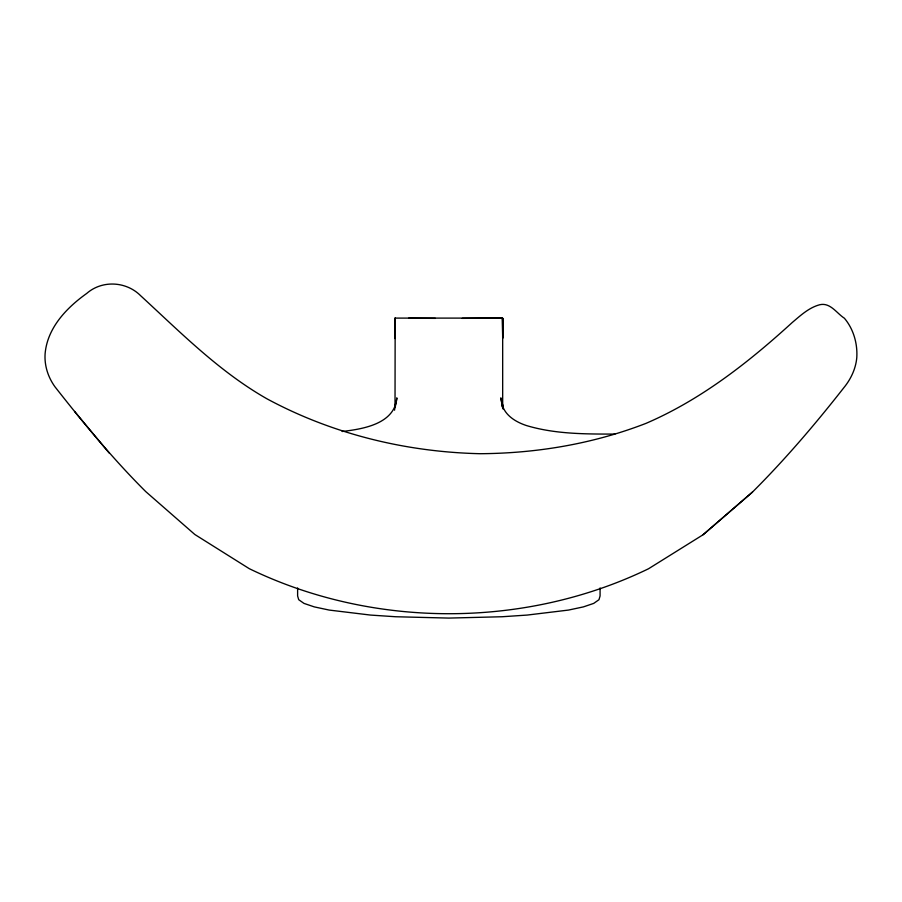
<?xml version="1.0" encoding="UTF-8"?>
<svg xmlns="http://www.w3.org/2000/svg" width="902" height="902" viewBox="0 0 902 902"><rect width="100%" height="100%" fill="white"/><g stroke="black" fill="none" stroke-linecap="round" stroke-linejoin="round"><path stroke-width="1.35" d="M395.02 407.738L395.166 318.102L502.538 318.102L502.639 320.086M502.673 338.566L502.617 318.812M395.076 318.812L395.02 338.566M395.11 318.147L395.02 334.935L395.166 318.102M395.02 334.304L395.223 318.688L395.02 335.972M394.569 410.185L395.02 404.299M395.2 407.309L396.869 397.861C394.693 424.019 362.965 429.048 342.095 431.494M752.471 492.075C785.225 459.389 815.261 424.177 843.787 387.781C850.812 379.223 855.75 368.85 856.776 357.733C857.689 343.707 853.529 329.027 844.385 318.226C836.74 313.344 830.381 302.384 819.929 304.696C809.06 307.492 800.626 315.429 792.283 322.476C748.367 362.536 700.978 399.699 646.012 423.365C593.121 443.852 536.769 453.356 480.135 453.706C406.047 452.026 332.387 434.099 267.015 398.842C219.299 371.725 180.716 332.567 140.656 295.732C126.269 281.244 102.118 279.913 86.682 293.466C66.522 307.83 47.265 327.945 45.1 353.843C44.311 365.614 48.088 377.273 54.954 386.778C83.525 423.151 112.953 458.904 145.729 491.59L194.832 534.491L249.279 568.677C373.112 628.705 524.66 628.717 648.515 568.767L703.109 534.728L752.471 492.075L703.109 534.728M614.927 434.076C585.319 434.087 555.012 434.144 526.418 425.541C516.034 422.102 505.109 415.653 502.042 404.4L502.594 407.095M462.264 318.361L502.538 318.102L502.673 337.743M435.429 318.361L408.572 318.237M74.584 411.459L109.21 453.075M502.696 407.185L500.824 397.861L502.493 407.309M502.685 404.299L503.034 409.001M502.673 334.822L502.538 318.102L502.673 334.304M600.078 587.946L600.078 595.951L598.973 599.706L593.719 603.393L583.414 606.888L568.519 610.068L527.151 615.074L502.064 616.742L448.846 618.084L395.64 616.742L370.542 615.074L329.174 610.068L314.279 606.888L303.974 603.393L298.72 599.706L297.615 595.951L297.615 587.946M502.673 322.51L502.673 407.738"/></g></svg>
